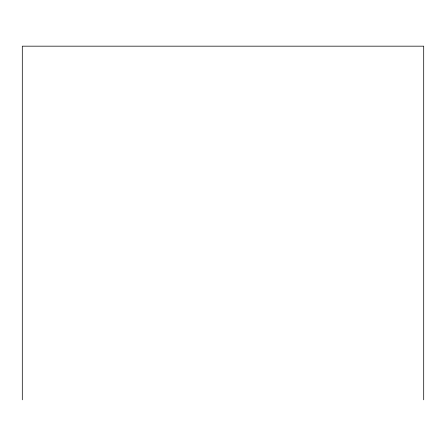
<?xml version="1.0" encoding="UTF-8"?>
<svg xmlns="http://www.w3.org/2000/svg" width="446" height="446" viewBox="0 0 446 446"><rect width="100%" height="100%" fill="white"/><g stroke="black" fill="none" stroke-linecap="round" stroke-linejoin="round"><path stroke-width="0.67" d="M423.7 399.828L423.7 46.172L22.3 46.172L22.3 399.828"/></g></svg>
